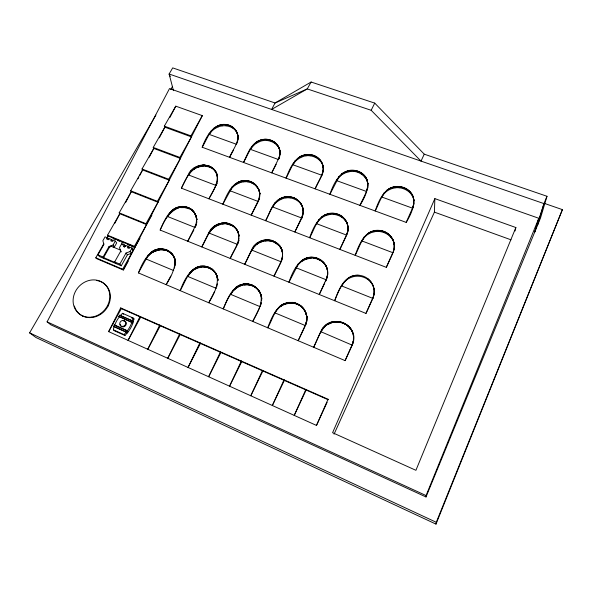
<?xml version="1.0" encoding="UTF-8"?>
<svg xmlns="http://www.w3.org/2000/svg" width="592" height="592" viewBox="0 0 592 592"><rect width="100%" height="100%" fill="white"/><g stroke="black" fill="none" stroke-linecap="round" stroke-linejoin="round"><path stroke-width="0.89" d="M406.193 222.4L412.705 207.659L413.852 203.663L412.72 208.243L381.825 197.032L384.053 193.636L387.161 190.846L390.942 188.863L390.875 187.827C381.862 192.178 379.539 202.901 375.202 210.981C379.45 197.98 387.249 182.144 403.648 187.486C420.039 193.91 413.112 211.263 406.193 222.4L202.19 147.238C206.356 136.012 214.755 120.405 229.37 125.289C235.268 127.317 238.798 133.718 237.836 139.786M278.632 159.588L250.475 149.376L252.754 146.187L255.818 143.56L255.611 142.953C264.165 135.657 279.372 140.667 280.164 152.329L279.01 147.719C276.486 141.555 269.449 138.417 263.055 139.453C251.548 141.051 247.878 153.602 243.482 162.452C248.092 154.904 250.69 144.966 259.096 140.578L259.466 141.673C268.524 137.514 281.814 144.233 279.986 155.089M366.552 190.92L366.626 191.519L336.685 180.656L338.927 177.326L342.021 174.596L341.858 173.678C348.88 169.208 359.055 169.305 364.613 176.053C372.405 185.252 363.599 196.566 359.951 205.365C366.744 194.605 374.196 177.681 358.049 171.214C342.265 165.915 334.021 181.885 329.929 194.302L338.853 177.06L341.932 174.018L345.558 171.917L349.709 170.444L349.894 171.599C360.01 169.593 371.295 179.679 367.107 190.017M394.235 248.832L394.22 243.948L394.191 248.603C395.663 239.753 388.626 231.191 379.783 230.429C365.338 228.653 359.018 244.333 355.178 255.322C359.647 247.108 361.912 236.067 371.14 231.657L371.258 232.597L367.425 234.617L364.265 237.473L361.993 240.966L393.044 252.777L393.998 249.617M175.232 265.001C175.831 258.837 172.59 252.325 166.722 249.898C151.382 244.141 142.887 261.538 138.432 272.919L345.114 360.624L351.855 345.98M353.491 336.152L353.439 340.807L352.225 345.166L320.716 331.631C329.5 311.259 361.52 324.527 352.225 345.166L353.387 340.452L353.483 335.997L353.439 340.807L352.122 344.759L345.114 360.624M346.942 234.328C350.138 226.655 346.098 217.064 338.187 214.267C322.137 208.658 313.878 225.256 309.683 237.747C314.248 229.726 316.624 218.959 325.63 214.541L325.852 215.51L322.07 217.493L318.925 220.291L316.631 223.702L346.712 235.15L339.852 249.402L346.609 234.602L347.83 230.599L347.926 226.484L347.955 231.287M373.004 285.248L374.196 289.695L374.129 294.12C375.446 285.174 368.705 276.249 359.618 275.376C344.899 273.452 338.631 289.666 334.665 300.736C339.112 289.984 344.914 273.608 359.618 275.376M281.607 249.21C283.043 253.309 282.887 257.816 281.222 261.849L251.94 250.164L251.704 249.654C257.416 235.468 281.614 237.214 282.584 253.45C281.866 245.021 273.238 238.731 264.964 240.167C253.043 241.862 249.831 255.611 244.681 264.291L251.704 249.654M288.519 302.423L284.604 304.318L284.271 303.829L288.519 302.423L292.87 302.401L297.029 303.504L300.729 305.635L303.703 308.676L305.753 312.421L306.974 317.268C306.19 309.897 300.181 303.563 292.788 302.623C278.173 300.507 271.839 316.898 267.725 327.783C272.668 319.739 274.614 307.892 284.271 303.829C288.082 302.704 294.683 301.21 297.384 304.406C304.155 306.989 307.855 314.337 306.663 321.338C307.529 315.455 305.095 309.697 300.647 305.857C291.997 300.536 279.572 303.637 275.065 312.916L305.428 325.607L306.234 323.143M261.42 300.166C262.175 292.33 255.973 284.885 248.174 284.012C233.729 282.229 227.587 298.227 223.258 308.913C228.223 297.347 236.023 279.098 252.214 285.063C257.883 287.86 262.093 293.736 261.686 300.188M325.533 281.466C330.255 273.371 326.88 261.701 317.86 258.349C301.528 252.414 293.247 269.671 288.955 282.221L298.331 264.062L301.491 260.931L305.198 258.512L305.479 259.385C309.128 258.889 315.862 255.5 318.148 259.377C323.225 261.383 327.235 265.801 327.598 271.358M374.122 294.335L374.203 290.132A17.094 16.043 -9 0 0 347.215 279.446L343.996 282.369L341.673 285.958L372.886 298.405L373.878 295.149M322.877 172.161L321.952 175.306L292.922 164.776L295.186 161.52L298.264 158.841L298.116 158.249C307.899 149.598 325.659 158.064 323.106 171.377C324.594 163.17 318.215 155.06 309.868 154.571C296.222 153.173 290.028 167.743 286.04 178.133C290.568 170.415 293.084 160.225 301.676 155.851L301.957 156.924C311.681 152.507 325.467 160.188 323.202 171.643M294.128 198.808L293.78 197.647L297.243 199.748L300.122 202.538L302.127 206.009L303.326 210.412C302.416 200.414 290.554 195.279 281.851 198.942L281.526 197.95C292.27 192.696 305.42 202.708 303.119 214.297M327.517 275.657C330.232 261.723 312.11 251.926 301.491 260.931L301.639 261.405L298.442 264.269L296.096 267.776L326.318 279.831L327.679 274.214M279.831 154.941C281.57 143.323 268.154 135.738 259.096 140.903M334.058 434.165L434.402 212.128L434.861 198.623L515.869 227.535L515.033 230.976M258.556 200.725L259.599 195.145M261.472 299.9C262.678 287.002 245.791 279.624 235.979 287.283L236.371 287.986L243.934 284.042M302.86 215.051L301.824 218.071L272.668 206.978L274.977 203.633L278.107 200.895L277.929 200.34L281.526 197.95C272.135 201.739 270.056 212.772 265.601 220.712C270.581 212.032 273.785 198.757 285.551 197.069C292.204 195.715 299.441 199.615 302.142 205.705L303.126 209.849L303.015 214.052L303.074 209.561M238.102 232.271C233.64 219.107 213.941 220.779 208.858 232.567L209.146 233.1L237.525 244.422L238.768 240.404L238.872 237.925M426.011 496.962L426.077 495.548L538.794 218.27L169.504 88.578L47.094 321.841L50.786 324.793L426.011 496.962L540.518 217.967L546.993 196.278L424.249 154.172L374.736 103.112L311.111 82.022L275.065 102.986L271.61 109.439L307.248 88.918L311.111 82.022M323.165 166.951C323.654 175.01 317.726 181.611 315.151 188.855L321.952 175.306M387.072 190.35L387.087 189.943L387.161 190.846L387.072 190.35L384.053 193.636M280.823 262.641L274.037 276.183C276.923 269.086 282.88 260.554 282.584 253.45M306.774 321.508L306.937 318.111M191.038 171.821C197.55 164.354 212.091 163.858 216.672 173.567L217.553 177.556C216.672 162.038 193.806 161.394 188.389 174.433L188.7 175.025L216.124 185.466C219.721 178.318 216.568 168.846 208.865 166.071C194.302 160.95 186.191 177.763 181.418 188.182L386.324 267.355L392.666 253.591M279.883 151.382L279.69 155.215L278.44 158.967L271.713 172.849L276.19 164.273M196.47 222.77L196.485 217.878M259.718 307.492L252.74 321.426C258.016 311.814 267.266 296.266 255.707 287.357C250.978 284.796 245.31 284.056 240.211 285.958L239.775 285.159M258.741 189.677L259.932 194.028C259.163 187.235 253.946 181.152 246.834 180.634C233.189 179.228 227.069 193.947 222.866 204.196L232.212 187.22L235.239 184.216L238.761 181.87L239.183 182.884L246.731 180.804L250.719 181.522L243.208 181.862C242.01 178.717 237.296 183.742 235.239 184.216L235.483 184.8L232.375 187.486L230.051 190.757L258.319 201.517L258.097 200.94C265.919 187.442 245.613 173.552 235.483 184.8L235.239 184.216M175.114 264.883C177.06 252.081 160.994 244.355 151.197 252.133L151.744 252.88C156.118 249.861 161.512 249.498 166.633 250.098C181.914 256.551 172.353 275.125 166.123 284.671L170.77 276.05M282.665 256.358L281.222 261.849L281.022 261.346M323.188 167.358L323.365 167.876L322.211 163.207C319.155 156.865 312.295 153.594 305.672 154.971L306.012 155.896M237.126 245.199L230.229 258.438C233.411 250.053 241.299 241.61 238.028 232.027L238.939 236.275M202.19 147.238C207.296 139.113 210.523 126.695 221.623 124.905C227.824 123.735 234.432 126.91 237.096 132.689C240.204 141.658 232.619 149.524 229.578 157.331L233.537 150.028M214.585 291.538L208.747 302.756C215.014 292.67 224.494 274.185 208.798 267.207C193.162 261.25 184.519 278.921 180.183 290.635C185.496 281.725 188.818 268.405 200.74 266.237C207.607 265.46 214.348 269.367 216.946 275.798M215.703 186.251L208.909 198.808C213.912 190.054 222.888 176.164 212.195 167.884L209.524 167.107L208.961 165.893L205.098 165.227L201.746 166.293C200.377 163.126 195.819 168.084 194.132 169.186L193.68 168.283L194.132 169.186M238.028 139.934C239.797 128.531 226.699 120.953 217.789 126.089L218.226 126.873C225.189 124.113 234.55 126.407 237.51 133.799M353.491 336.308L353.631 336.619C353.061 330.647 349.014 325.689 343.538 323.402L343.227 322.751L334.791 322.211L334.251 321.478L330.225 322.536L330.447 323.269C339.253 319.295 349.191 323.595 352.58 332.423C349.754 325.415 342.139 320.265 334.502 321.641C321.774 323.18 318.622 337.936 313.649 347.275L320.716 331.631M345.587 171.591L345.758 172.649L342.021 174.596L341.858 173.678M413.838 204.159C416.087 190.335 397.484 181.352 387.131 190.276M413.86 199.578L413.867 200.466L412.72 195.663C409.287 189.07 402.094 185.562 395.012 186.931L395.153 187.805C402.101 186.946 409.597 190.232 412.735 196.685L412.661 195.982M196.685 223.043L196.833 221.512M175.38 265.164L175.558 263.581M173.389 270.078L173.73 270.566L146.106 259.022L148.333 255.433L151.337 252.481L157.013 250.549L156.695 250.32L159.529 249.92L158.863 248.973L154.919 250.364L151.397 252.414L148.548 255.64L146.106 259.022L138.432 272.919M347.082 223.495C344.233 217.02 336.878 213.601 330.033 214.459L329.729 213.645C336.582 212.165 343.464 216.132 346.905 222.54L348.081 227.313C347.06 215.022 331.239 209.302 321.944 216.953L322.07 217.493L321.944 216.953M366.885 180.227L366.759 179.184C363.518 172.716 356.495 169.334 349.65 170.703M353.498 336.219L352.41 331.705M194.035 212.003L196.307 216.309C194.25 211.248 190.039 206.993 184.282 206.497C170.629 205.091 164.591 219.95 160.166 230.066L365.974 313.42L372.501 299.241M216.82 275.672L218.048 280.379L217.308 276.494C214.874 270.1 208.095 266.215 201.302 267.147L200.74 266.237M214.948 272.35C216.591 271.602 218.759 287.52 217.308 276.494L217.619 279.668M259.932 194.028L258.756 189.388M236.659 229.585C233.596 224.583 228.216 223.147 222.496 224.013C220.994 221.815 230.096 222.688 230.525 224.953C234.906 226.632 238.265 230.569 238.924 235.202M155.925 115.07L29.6 332.859L35.949 337.514L435.993 524.12L436.282 522.292L562.4 209.627L544.063 203.285M236.186 228.586L238.043 232.33C235.882 225.863 228.571 222.237 221.948 223.243C210.278 225.004 207.067 238.48 201.768 246.916L208.858 232.567M393.103 239.915L394.272 244.755C393.303 232.242 376.771 226.388 367.366 234.099L367.425 234.617L367.366 234.099M282.636 253.184C281.496 239.597 262.108 236.992 254.301 246.731M305.672 154.971L301.668 156.177M115.514 325.667L127.236 330.921A29.415 25.9 -41.5 0 0 131.824 322.492L118.8 316.431L119.813 315.173L120.294 315.669L122.5 313.301L133.059 317.971L132.319 320.997L121.101 316.024M133.059 317.971L133.984 318.947L132.756 323.454A29.319 25.833 -41.6 0 1 128.183 331.853L124.956 335.516L114.404 330.765L113.412 329.833L114.182 324.816L126.755 330.447L128.183 331.853M285.951 197.906L285.603 196.825L281.511 198.261M305.265 325.178L305.428 325.607L306.567 320.96L305.265 325.178L298.176 340.703L305.05 326.399M323.239 328.36L326.392 324.971L334.561 321.397M329.729 213.645L325.6 214.844M344.833 219.047L345.032 220.091M395.012 186.931L390.824 188.152M393.961 249.439L393.044 252.777L394.183 248.159M393.169 240.84C390.121 234.232 382.587 230.688 375.513 231.539L375.395 230.51L371.095 231.96M305.428 325.607L306.419 322.189M373.878 294.979L372.886 298.405L374.04 293.743M390.994 237.355C388.271 231.886 381.137 229.792 375.321 230.754M302.912 213.586L301.661 217.508L294.838 232.005L301.824 218.071L302.771 214.859M538.794 218.27L534.739 232.049L543.974 203.618L546.993 196.278M537.632 224.99L543.974 203.618L169.127 74.007L172.701 67.88L275.065 102.986L307.248 88.918L371.177 110.29L421.023 161.105L424.249 154.172M260.376 305.835L261.235 302.098M278.869 158.819L279.809 155.733M324.749 283.094L319.266 294.498L326.185 279.35L327.443 275.236M216.761 286.691L217.331 283.827M236.852 143.59L237.806 140.556M195.419 226.736L196.174 224.368M174.499 268.146L174.788 266.126M346.956 234.38L347.704 232.064M132.756 323.454L131.357 322.011L131.853 320.509L119.813 315.173M175.262 262.404L175.639 262.796L174.455 258.438L174.988 258.993C173.249 254.079 168.861 250.409 163.599 249.905C160.432 246.479 155.267 252.096 151.397 252.414L151.197 252.133M322.203 174.573L322.951 172.376M196.662 267.34L201.302 267.147L197.195 268.176L193.399 270.159L193.044 269.774L196.692 267.628L200.703 266.481L205.461 267.155L204.876 266.185M200.703 266.481L204.802 266.4L208.717 267.414L212.817 270.181C208.85 265.512 217.871 275.117 216.842 275.953M562.4 209.627L435.993 524.12M160.166 230.066C164.961 218.892 171.377 207.94 184.282 206.497M194.613 213.039L191.408 209.294L187.997 207.614L184.208 206.704L180.242 206.837L180.878 207.629L187.997 207.614C193.295 209.59 196.107 214.741 196.988 219.987C195.797 216.169 194.864 211.98 191.408 209.294M260.406 305.872L261.242 303.467M193.865 229.948L187.76 241.24L194.864 226.988L196.218 223.132L196.655 219.454L195.811 215.673M261.546 298.087L261.805 298.531C261.168 292.552 257.091 288.104 252.133 285.27L248.655 284.937L248.174 284.012M236.141 228.83L233.366 226.011L226.625 223.983L226.1 222.918M306.782 316.846C305.938 309.868 300.655 303.171 293.225 303.296L292.87 302.401M278.891 158.871L279.668 156.725M258.852 200.037L259.659 197.824M238.916 240.618L237.525 244.422L237.274 243.897M352.373 331.979C350.486 326.288 345.018 323.143 339.253 322.255L339.024 321.397M216.961 183.298L216.124 185.466L215.851 184.874M195.456 226.78L196.315 224.553M341.858 216.221L342.08 217.338M289.784 196.714L290.139 197.861M297.325 199.541L297.658 200.681M515.869 227.535L415.917 470.314L332.586 432.7L434.861 198.623M204.802 266.4L209.39 268.183L208.798 267.207M173.315 255.603C171.976 252.836 168.069 252.177 166.722 249.898M316.483 425.433L328.049 399.252L120.687 307.929L108.662 331.624L316.483 425.433L327.132 402.257M365.974 313.42L372.812 297.939M386.324 267.355L392.999 252.251M258.097 200.94L251.208 215.148L257.897 202.316M371.177 110.29L374.736 103.112M181.418 188.182L188.389 174.433M159.329 137.803L164.857 127.176L153.232 147.438L153.794 148.429L142.013 168.986L142.605 169.934L130.662 190.787L131.276 191.704L119.17 212.854L119.813 213.727L146.579 224.568L145.987 223.709L157.997 202.257L157.435 201.354L169.275 180.212L168.735 179.272L180.419 158.427L179.909 157.442L191.438 136.907L164.857 127.176L164.324 126.14L175.787 106.168L202.316 115.632L123.328 270.011L96.474 258.578L95.771 257.794L103.77 243.793M106.96 238.435L108.218 236.016L107.544 235.187L119.813 213.727L114.848 223.28M125.548 202.708L128.005 197.987M128.42 197.195L131.276 191.704L157.997 202.257M137.988 178.806L138.831 177.193M139.668 175.58L142.605 169.934L169.275 180.212M149.236 157.191L153.794 148.429L180.419 158.427M169.904 117.475L175.787 106.168M108.662 331.624L121.345 308.617L120.687 307.929M139.978 238.295L122.677 269.242L123.328 270.011L128.168 261.346M132.031 248.055L133.392 249.809L131.468 253.25L127.421 254.797L121.249 265.808L119.821 264.121L126.029 253.058L130.092 251.511L132.031 248.055L129.441 246.982L128.701 248.292L127.413 247.752L128.146 246.442L125.563 245.369L124.831 246.679L123.543 246.139L124.276 244.829L121.7 243.763L119.488 247.678L121.057 251.963L120.694 250.727M106.886 238.347L108.218 236.016L135.028 247.153L134.406 246.339L151.907 215.051M191.438 136.907L190.95 135.879L202.316 115.632M116.091 263.625L114.641 261.93L120.583 251.378M104.569 258.734L103.067 257.017L109.032 246.538L113.072 244.999L115.292 241.092L112.732 240.026L111.992 241.329L110.719 240.796L111.459 239.501L108.906 238.435L108.166 239.738L106.893 239.205L107.633 237.91L105.095 236.852L102.867 240.737L103.926 244.4L97.954 254.856L99.478 256.573L121.249 265.808M113.176 247.271L114.515 246.76L116.72 242.868L115.292 241.092M120.035 249.528L120.509 250.113L111.54 246.361L109.52 247.123L103.57 257.594L115.129 262.493M170.733 89.547L172.583 86.351M320.857 332.053L323.143 328.197L326.303 324.727L330.225 322.536M251.94 250.164L254.16 246.516L257.143 243.142L257.483 243.926C259.274 242.92 264.002 238.043 265.416 240.907C267.821 240.359 272.549 239.013 273.652 241.899L279.602 245.924M209.146 233.1L214.26 226.181M188.7 175.025L190.853 171.554L193.784 168.676M194.864 226.988L195.175 227.528L167.647 216.546C172.057 206.186 187.176 203.063 194.006 212.247M259.895 306.227L260.125 306.671L230.725 294.379L233.137 290.85L239.79 285.44M215.962 287.867L216.25 288.334L187.753 276.427L193.044 269.774M236.363 143.708L236.615 144.344L209.287 134.428L211.573 131.306L214.622 128.73L218.226 126.873M252.754 146.187L254.086 144.463M113.679 326.318L125.741 331.727L126.755 330.447M232.375 187.486L235.172 184.29M170.037 213.253L172.679 209.731L176.312 207.696L180.242 206.837L176.875 208.643L176.349 207.999L173.182 210.56L172.805 210.108M298.442 264.269L301.491 260.931M277.463 309.305L280.416 305.701L284.271 303.548M113.412 329.833L123.994 334.591L126.222 332.193L114.175 326.791M190.187 272.971L193.399 270.159L192.933 269.434M211.522 229.733L217.974 224.412L221.993 222.999M148.548 255.64L151.744 252.88M301.424 261.005L301.639 261.405C303.415 260.45 308.41 255.515 309.697 258.334C318.474 255.833 326.658 263.558 327.576 271.003M277.337 309.128L280.475 306.034L280.719 306.375L284.271 303.829M214.371 128.109L214.215 127.754L214.622 128.73L214.371 128.109L217.789 126.089M193.843 168.609L197.277 166.271L197.787 167.299C199.748 166.204 204.566 163.074 205.742 166.226L208.865 166.071C213.394 167.529 216.502 171.702 217.501 176.364M214.215 226.27L217.789 224.205L218.426 225.034L226.026 223.125M257.276 243.438L260.894 241.048L261.272 241.943C263.366 241.085 268.398 237.917 269.634 240.892C275.465 240.137 279.076 244.962 281.6 249.506L279.653 245.68M330.447 323.269L326.325 325.045M301.639 261.405C304.917 260.14 311.407 254.915 314.012 258.334C319.85 258.978 324.919 262.16 326.799 267.799M214.363 226.551L214.689 226.988L221.948 223.243M281.851 198.942L278.107 200.895L277.929 200.34M235.483 184.8C238.694 183.794 244.888 177.903 247.301 181.803C250.964 182.61 255.855 183.254 257.313 187.153L254.597 184.541L251.186 182.713L250.608 181.685C254.634 183.061 257.113 186.584 259.133 190.395M301.957 156.924L298.264 158.841L298.116 158.249M259.466 141.673L255.818 143.56L255.485 142.598L255.611 142.953M156.858 250.438L152.225 251.933M193.103 269.708L197.195 268.176L196.692 267.628M345.758 172.649L349.894 171.599M390.942 188.863L395.153 187.805M325.852 215.51L330.033 214.459M371.258 232.597L375.513 231.539M248.1 284.227L244.4 284.922L243.889 284.286M292.788 302.623L288.874 303.267L288.467 302.667M285.551 197.069L289.695 196.921L293.684 197.832M334.502 321.641L338.942 321.626M153.121 251.408L154.564 251.415L154.875 250.076M158.841 249.217L163.599 249.905M162.83 249.128L166.633 250.098M434.402 212.128L511.007 239.819M164.324 126.14L190.95 135.879M191.334 209.501L184.911 207.592L184.208 206.704M153.232 147.438L179.909 157.442M142.013 168.986L168.735 179.272M130.662 190.787L157.435 201.354M119.17 212.854L145.987 223.709M107.544 235.187L134.406 246.339M113.072 238.576L115.581 239.619M117.253 240.315L119.762 241.358M121.434 242.054L123.943 243.097M127.287 244.481L129.796 245.525M131.468 246.22L133.977 247.264M124.394 246.065L125.674 246.598L124.276 244.829M132.105 249.276L133.392 249.809M97.954 254.856L103.067 257.017M114.641 261.93L119.821 264.121M95.771 257.794L122.677 269.242M121.345 308.617L328.271 399.778L328.049 399.252M131.557 317.867L133.984 318.947M118.8 316.431L131.357 322.011M47.094 321.841L426.077 495.548M29.6 332.859L436.282 522.292M208.717 267.414L212.173 269.441M82.436 315.817L83.035 316.187M107.544 305.583L108.107 305.975M123.994 334.591L124.956 335.516M114.182 324.816L114.678 325.297A29.726 26.684 -41.7 0 1 119.288 316.92M125.741 331.727L127.176 333.126M367.765 278.573L370.895 281.644L373.093 285.44M122.5 313.301L123.454 314.285M131.853 320.509L133.252 321.959M109.032 246.538L109.52 247.123M111.052 245.769L111.54 246.361M113.072 244.999L114.515 246.76M107.633 237.91L109.098 239.693M111.459 239.501L112.909 241.277M126.029 253.058L127.421 254.797M123.543 246.139L124.475 247.315M121.7 243.763L122.64 244.94M130.092 251.511L131.468 253.25M128.146 246.442L129.53 248.203M175.639 262.796L175.136 262.056M145.736 258.526L146.106 259.022M187.435 275.946L187.753 276.427M257.217 243.504L257.483 243.926M306.974 317.268L306.73 316.609M167.307 215.999L167.647 216.546M173.182 210.56L172.679 209.731M390.846 236.578L393.051 240.219L394.205 244.23M148.081 255.011L148.333 255.433M230.451 293.921L230.725 294.379M211.573 131.306L211.226 130.492M172.649 254.908L174.988 258.993M235.979 287.283L236.371 287.986L232.974 290.665L232.804 290.265M221.623 124.905L222.148 125.867M225.545 124.697L226.122 125.77M229.289 125.482L229.881 126.599M214.422 226.477L214.689 226.988M189.78 272.364L189.995 272.779M232.612 127.221L233.174 128.294M235.283 129.789L235.779 130.751M169.608 212.565L169.837 213.024M274.858 312.472L275.065 312.916M263.011 139.712L263.447 140.652M170.267 76.479L169.127 74.007L173.463 90.665M280.416 305.701L280.719 306.375M267.036 139.512L267.51 140.57M270.892 140.334L271.373 141.421M229.792 190.18L230.051 190.757M300.122 202.538L300.492 203.367M302.127 206.009L302.423 206.689M274.318 142.117L274.777 143.168M209.013 133.792L209.287 134.428M277.093 144.744L277.493 145.684M279.01 148.044L279.335 148.807M211.159 229.06L211.351 229.511M190.654 171.066L190.853 171.554M238.598 239.96L238.768 240.404M217.168 181.108L217.345 181.596M250.253 148.747L250.475 149.376M309.794 154.786L310.164 155.814M272.468 206.408L272.668 206.978M333.992 213.512L334.31 214.422M295.919 267.281L296.096 267.776M313.76 155.637L314.137 156.702M317.305 157.472L317.66 158.493M338.099 214.467L338.424 215.407M254.012 246.08L254.16 246.516M320.183 160.158L320.487 161.076M322.189 163.533L322.44 164.273M232.049 186.746L232.212 187.22M301.661 217.508L301.824 218.071M366.722 179.509L367.913 183.92L367.802 183.009M259.385 197.099L259.518 197.573M292.751 164.154L292.922 164.776M282.317 257.32L282.443 257.749M252.466 145.388L252.614 145.906M326.185 279.35L326.318 279.831M237.895 136.271L238.258 137.24L237.111 133.022M274.725 202.908L274.851 203.389M316.483 223.147L316.631 223.702M353.883 170.533L354.142 171.532M357.968 171.414L358.227 172.457M298.22 263.632L298.331 264.062M346.905 222.54L347.941 226.766M259.673 193.436L259.659 193.532M361.631 173.301L361.867 174.3M341.562 285.477L341.673 285.958M364.613 176.053L364.82 176.949M379.701 230.636L379.894 231.516M323.062 327.827L323.143 328.197M238.028 232.027L238.953 236.186M383.927 231.62L384.127 232.53M387.73 233.648L387.908 234.521M294.971 160.735L295.075 161.246M336.574 180.049L336.685 180.656M196.581 217.782L196.855 219.247M281.94 250.098L282.517 253.184M318.74 219.58L318.829 220.046M175.247 260.517L175.513 262.034M361.904 240.426L361.993 240.966M238.458 232.945L238.828 235.379M399.356 186.776L399.496 187.753M403.566 187.694L403.7 188.7M338.787 176.557L338.853 177.06M407.355 189.632L407.466 190.602M347.83 230.599L347.881 231.058M410.456 192.452L410.552 193.318M381.773 196.44L381.825 197.032M364.161 236.785L364.198 237.244M413.83 199.889L413.867 200.466M367.728 187.013L367.765 187.509M383.986 192.881L384.001 193.377M412.705 207.659L412.72 208.243M123.232 320.916A3.197 2.842 -41.6 0 1 126.288 323.535A3.197 2.842 -41.6 0 1 123.254 326.88A3.197 2.842 -41.6 0 1 120.198 324.253M96.415 280.46A19.566 17.36 -49.2 0 1 110.327 298.087A19.566 17.36 -49.2 0 1 93.876 317.186A19.566 17.36 -49.2 0 1 74.377 306.042M305.864 389.477L294.239 415.392L306.138 390.024L305.864 389.477M284.027 379.857L272.342 405.505L284.345 380.427L284.027 379.857M262.515 370.385L250.779 395.774L262.885 370.969L262.515 370.385M241.329 361.061L229.548 386.191L241.743 361.66L241.329 361.061M220.468 351.87L208.636 376.749L220.927 352.484L220.468 351.87M199.911 342.82L188.041 367.454L200.414 343.449L199.911 342.82M179.665 333.903L167.751 358.301L180.212 334.547L179.665 333.903M159.714 325.119L147.763 349.273L160.299 325.778L159.714 325.119M140.06 316.461L128.072 340.385L140.681 317.134L140.06 316.461M122.781 326.407A3.204 2.849 -41.6 0 0 125.4 321.611A3.204 2.849 -41.6 0 0 120.117 322.24A3.204 2.849 -41.6 0 0 122.781 326.407M91.893 317.068A19.595 17.383 -49.2 0 0 107.137 287.039A19.595 17.383 -49.2 0 0 75.339 291.619A19.595 17.383 -49.2 0 0 91.893 317.068"/></g></svg>
